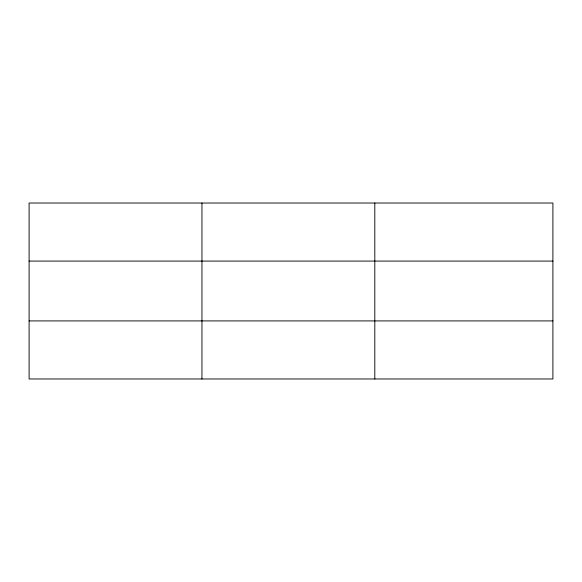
<?xml version="1.0" encoding="UTF-8"?>
<svg xmlns="http://www.w3.org/2000/svg" width="582" height="582" viewBox="0 0 582 582"><rect width="100%" height="100%" fill="white"/><g stroke="black" fill="none" stroke-linecap="round" stroke-linejoin="round"><path stroke-width="0.87" d="M201.954 203.023L201.954 378.977M374.808 203.023L374.808 378.977M552.9 320.915L552.9 378.977L29.1 378.977L29.1 203.023L552.9 203.023L552.9 320.915L29.1 320.915M29.1 261.085L552.9 261.085"/></g></svg>
